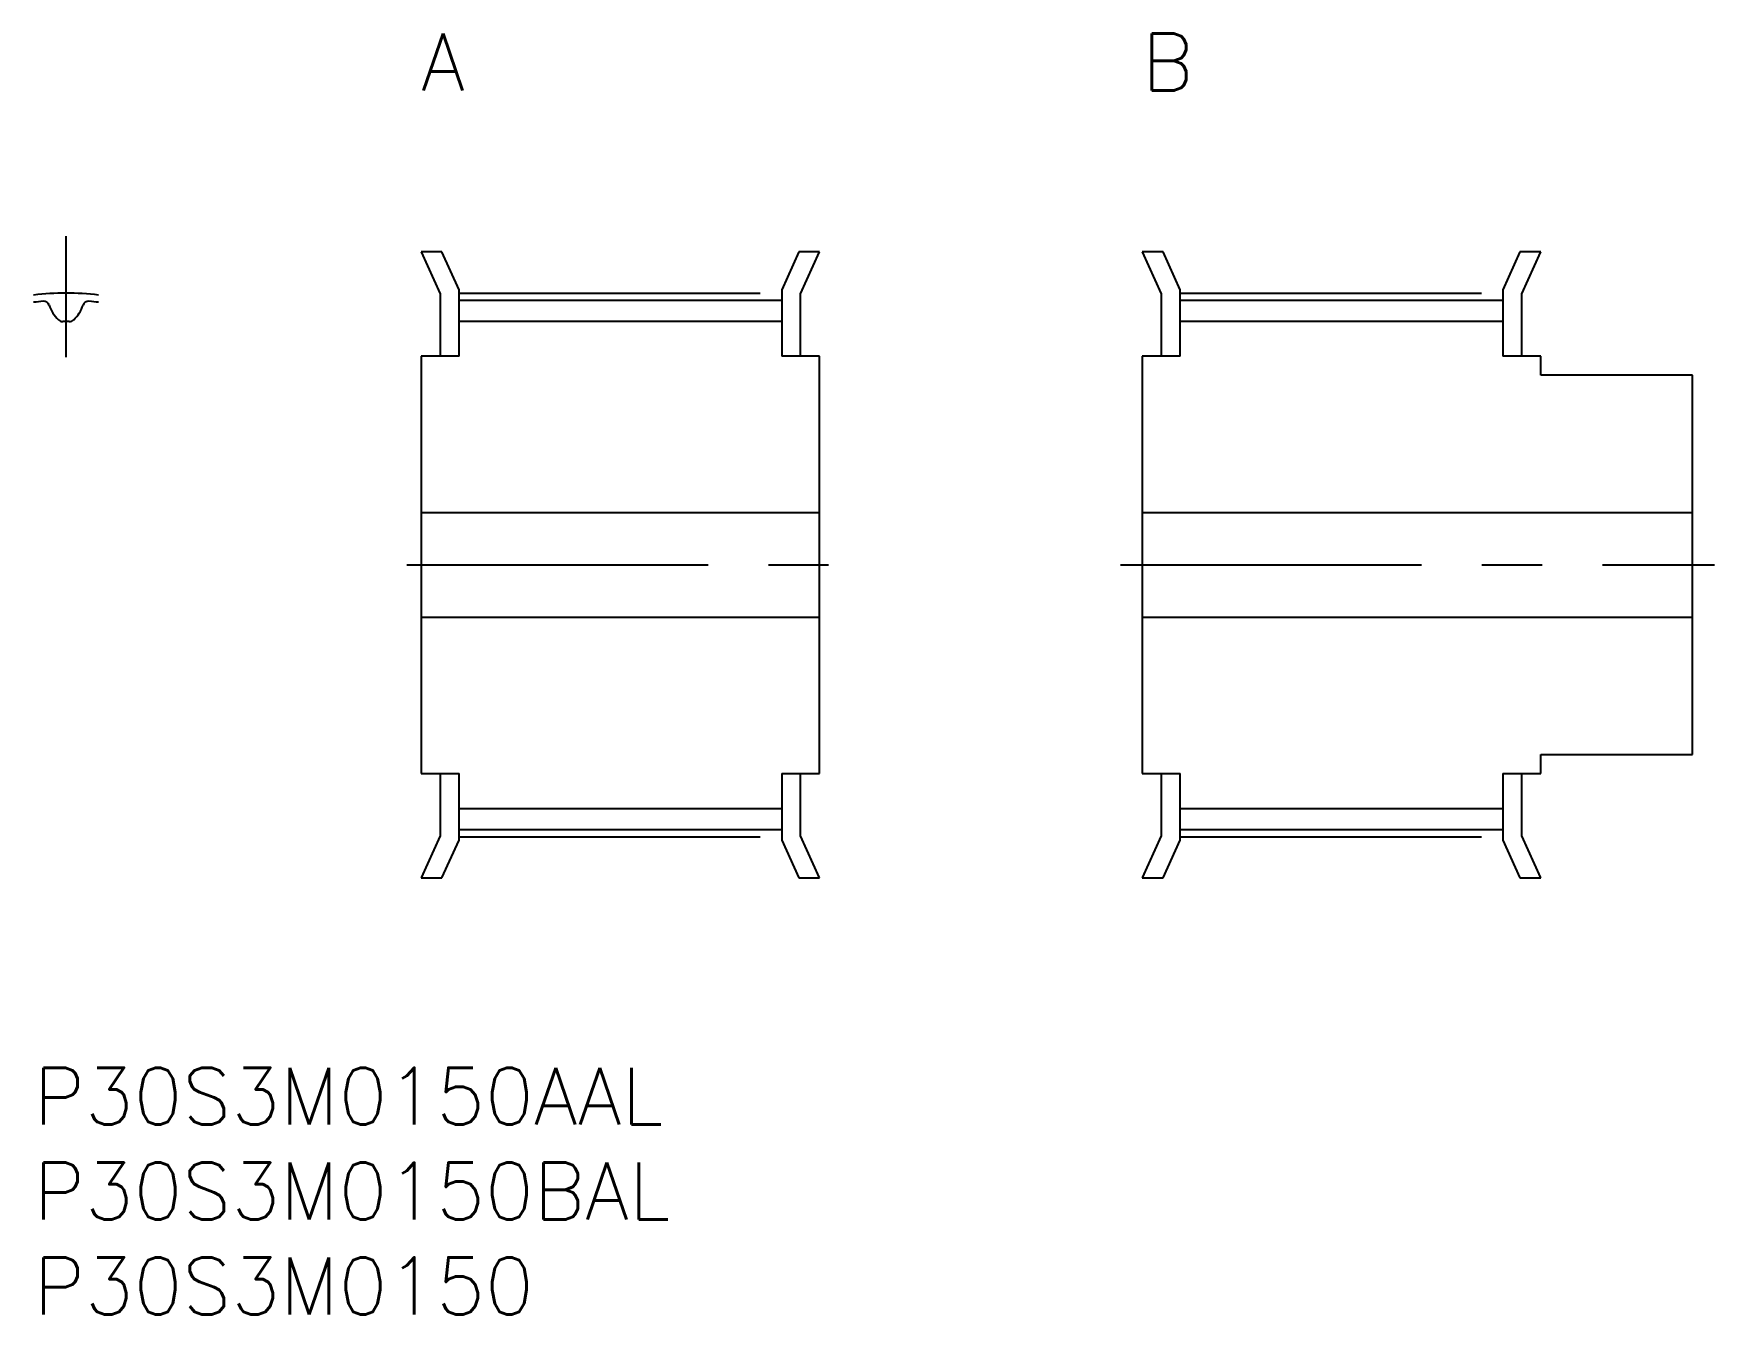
# Model space of a CAD drawing. Extents: x 0 to 88.6, y -13 to 54.5.
import ezdxf

# ---------------------------------------------------------------- set-up
doc = ezdxf.new("R2010")
doc.units = 0
doc.header["$LTSCALE"] = 0.5
doc.linetypes.add('CENTER', pattern=[50.8, 31.75, -6.35, 6.35, -6.35])
for name, color, linetype in [('MSM_CENTER', 1, 'CENTER'), ('MSM_CONTINUOUS', 7, 'CONTINUOUS'), ('MSM_PART_NUMBER', 7, 'CONTINUOUS')]:
    doc.layers.add(name, color=color, linetype=linetype)
doc.styles.get("Standard").update_dxf_attribs({"font": 'txt.shx', "height": 1, "bigfont": 'bigfont.shx'})

# ---------------------------------------------------------------- blocks, each defined once
blk = doc.blocks.new('*U36')
at = {"layer": 'MSM_PART_NUMBER'}
blk.add_text('P30S3M0150AAL', height=3, dxfattribs=at).set_placement((0, -3))
blk = doc.blocks.new('*U37')
at = {"layer": 'MSM_PART_NUMBER'}
blk.add_text('P30S3M0150BAL', height=3, dxfattribs=at).set_placement((0, -8))
blk = doc.blocks.new('*U38')
at = {"layer": 'MSM_PART_NUMBER'}
blk.add_text('P30S3M0150', height=3, dxfattribs=at).set_placement((0, -13))
blk = doc.blocks.new('*U39')
at = {"layer": 'MSM_PART_NUMBER'}
blk.add_text('A', height=3, dxfattribs=at).set_placement((20.419, 51.5))
blk = doc.blocks.new('*U40')
at = {"layer": 'MSM_PART_NUMBER'}
blk.add_text('B', height=3, dxfattribs=at).set_placement((58.419, 51.5))

msp = doc.modelspace()

# ---------------------------------------------------------------- linework, layer by layer
at = {"layer": 'MSM_CENTER'}
for p, q in [((1.71, 37.453), (1.71, 43.825)), ((22.419, 40.825), (39.419, 40.825)), ((60.419, 40.825), (77.419, 40.825)), ((19.669, 26.5), (42.169, 26.5)), ((57.269, 26.5), (88.569, 26.5)), ((22.419, 12.175), (39.419, 12.175)), ((60.419, 12.175), (77.419, 12.175))]:
    msp.add_line(p, q, dxfattribs=at)
msp.add_arc((1.71, 26.5), 14.325, 83.14597, 96.85403, dxfattribs=at)
at = {"layer": 'MSM_CONTINUOUS'}
for p, q in [((21.516, 43), (20.419, 43)), ((20.419, 43), (21.419, 40.785)), ((22.419, 41.001), (21.516, 43)), ((40.322, 43), (39.419, 41.001)), ((41.419, 43), (40.322, 43)), ((40.419, 40.785), (41.419, 43)), ((59.516, 43), (58.419, 43)), ((58.419, 43), (59.419, 40.785)), ((60.419, 41.001), (59.516, 43)), ((78.322, 43), (77.419, 41.001)), ((79.419, 43), (78.322, 43)), ((78.419, 40.785), (79.419, 43)), ((21.419, 40.785), (21.419, 37.5)), ((22.419, 37.5), (22.419, 41.001)), ((39.419, 41.001), (39.419, 37.5)), ((40.419, 37.5), (40.419, 40.785)), ((59.419, 40.785), (59.419, 37.5)), ((60.419, 37.5), (60.419, 41.001)), ((77.419, 41.001), (77.419, 37.5)), ((78.419, 37.5), (78.419, 40.785)), ((22.419, 40.445), (39.419, 40.445)), ((60.419, 40.445), (77.419, 40.445)), ((39.419, 39.335), (22.419, 39.335)), ((77.419, 39.335), (60.419, 39.335)), ((20.419, 37.5), (20.419, 15.5)), ((22.419, 37.5), (20.419, 37.5)), ((41.419, 37.5), (39.419, 37.5)), ((41.419, 15.5), (41.419, 37.5)), ((58.419, 37.5), (58.419, 15.5)), ((60.419, 37.5), (58.419, 37.5)), ((79.419, 37.5), (77.419, 37.5)), ((79.419, 36.5), (79.419, 37.5)), ((87.419, 36.5), (79.419, 36.5)), ((87.419, 16.5), (87.419, 36.5)), ((41.419, 29.25), (20.419, 29.25)), ((87.419, 29.25), (58.419, 29.25)), ((20.419, 23.75), (41.419, 23.75)), ((58.419, 23.75), (87.419, 23.75)), ((79.419, 15.5), (79.419, 16.5)), ((79.419, 16.5), (87.419, 16.5)), ((20.419, 15.5), (22.419, 15.5)), ((21.419, 15.5), (21.419, 12.215)), ((22.419, 11.999), (22.419, 15.5)), ((39.419, 15.5), (39.419, 11.999)), ((39.419, 15.5), (41.419, 15.5)), ((40.419, 12.215), (40.419, 15.5)), ((58.419, 15.5), (60.419, 15.5)), ((59.419, 15.5), (59.419, 12.215)), ((60.419, 11.999), (60.419, 15.5)), ((77.419, 15.5), (77.419, 11.999)), ((77.419, 15.5), (79.419, 15.5)), ((78.419, 12.215), (78.419, 15.5)), ((22.419, 13.665), (39.419, 13.665)), ((60.419, 13.665), (77.419, 13.665)), ((22.419, 12.555), (39.419, 12.555)), ((60.419, 12.555), (77.419, 12.555)), ((21.419, 12.215), (20.419, 10)), ((21.516, 10), (22.419, 11.999)), ((39.419, 11.999), (40.322, 10)), ((41.419, 10), (40.419, 12.215)), ((59.419, 12.215), (58.419, 10)), ((59.516, 10), (60.419, 11.999)), ((77.419, 11.999), (78.322, 10)), ((79.419, 10), (78.419, 12.215)), ((20.419, 10), (21.516, 10)), ((40.322, 10), (41.419, 10)), ((58.419, 10), (59.516, 10)), ((78.322, 10), (79.419, 10))]:
    msp.add_line(p, q, dxfattribs=at)
for centre, radius, start, end in [((1.71, 26.5), 13.945, 94.95827, 97.04173), ((0.53, 40.094), 0.3, 18.74431, 94.95827), ((2.685, 40.825), 1.975, 198.74431, 225.68083), ((0.735, 40.825), 1.975, 314.31917, 341.25569), ((2.889, 40.094), 0.3, 85.04173, 161.25569), ((1.71, 26.5), 13.945, 82.95827, 85.04173), ((1.514, 39.627), 0.3, 225.68083, 274.92334), ((1.71, 37.36), 1.975, 85.07666, 94.92334), ((1.905, 39.627), 0.3, 265.07666, 314.31917)]:
    msp.add_arc(centre, radius, start, end, dxfattribs=at)

# ---------------------------------------------------------------- block references
for name in ['*U39', '*U40', '*U36', '*U37', '*U38']:
    msp.add_blockref(name, (0, 0), dxfattribs=at)

doc.saveas('drawing.dxf')
